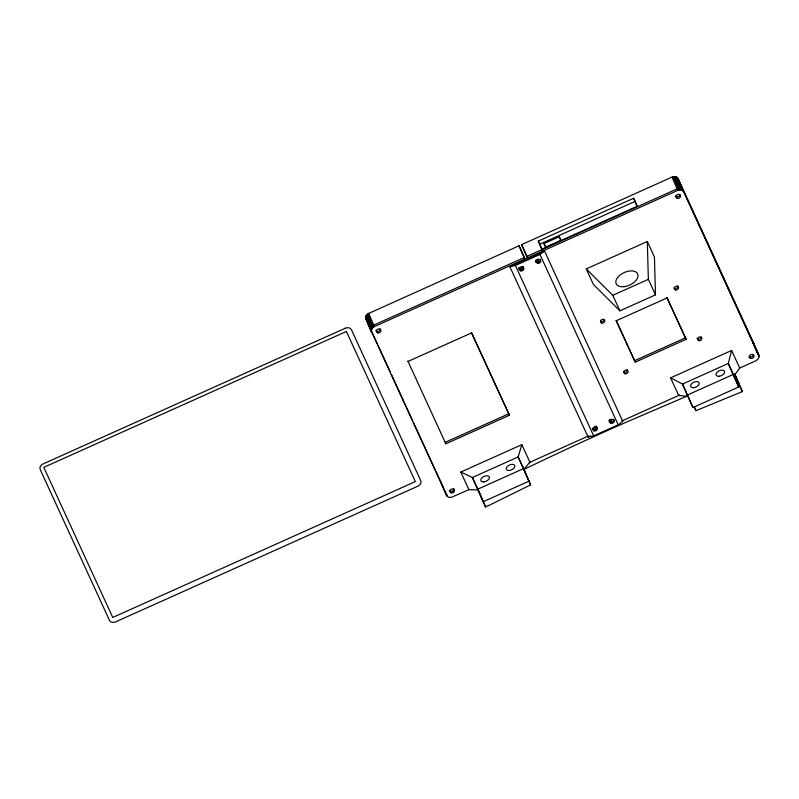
<?xml version="1.0" encoding="UTF-8"?>
<svg xmlns="http://www.w3.org/2000/svg" width="799" height="799" viewBox="0 0 799 799"><rect width="100%" height="100%" fill="white"/><g stroke="black" fill="none" stroke-linecap="round" stroke-linejoin="round"><path stroke-width="1.2" d="M365.602 317.922L371.575 332.214L365.602 317.922L366.012 315.775L367.57 313.947L519.08 245.762L525.482 259.975M371.295 331.215L372.364 328.079L374.361 326.591L524.783 259.056L519.08 245.762M753.307 343.91L753.077 341.832L678.151 178.706L676.723 177.168L674.486 176.569L672.039 177.088L521.627 244.624L527.32 257.917L677.742 190.382L680.189 189.862L682.426 190.462L683.854 192L758.77 355.126L759.01 357.203L757.991 359.26L755.984 360.748L739.714 368.049L733.981 375.91L738.725 386.986L728.279 363.485L731.624 350.451L670.601 377.857L678.681 395.455L688.209 396.464L692.953 407.54L740.004 386.416L734.78 374.232M521.837 444.653L518.161 456.948L530.646 484.903L489.328 505.218L485.542 506.916L472.389 477.502L460.803 472.059L521.837 444.653L529.917 462.251L523.874 469.373M509.832 266.646L515.395 265.468L539.934 254.452L544.548 251.056L622.801 421.423L618.186 424.818L593.647 435.835L588.084 437.013L509.832 266.646L544.548 251.056M530.646 484.903L523.994 469.403L543.899 459.864A2672.395 2183.737 -23.2 0 1 626.955 421.882L687.02 396.134M538.306 241.098L633.667 198.272L635.095 201.378L637.202 206.302L541.792 249.218L538.306 241.098L542.261 250.107L541.792 249.218M539.734 244.204L635.095 201.378M545.767 247.51L544.019 243.595L559.28 236.744L561.028 240.659M545.607 247.291L560.868 240.439L559.28 236.744M586.276 268.903L647.31 241.498L654.441 257.028L655.49 294.861L619.894 310.841L593.407 284.434L586.276 268.903L612.763 295.32L619.894 310.841M407.999 361.438L471.58 332.893L509.412 415.27L445.842 443.815L407.889 361.088M612.763 295.32L648.359 279.33L647.31 241.498M471.46 332.544L508.783 413.792L445.203 442.336L445.842 443.815M685.472 337.837L686.101 339.315L635.245 362.157L634.606 360.679L685.472 337.837L666.965 297.558M523.994 469.403L518.161 456.948L472.389 477.502L478.092 489.917L468.883 489.657L451.405 497.358L448.978 497.318L447.08 496.209L370.666 329.737L371.725 326.601L373.732 325.123L524.144 257.578L525.183 259.835M529.078 462.631L588.404 435.984M621.912 420.943L679.649 395.016M588.084 437.013L590.321 436.004M477.452 489.318L523.225 468.763M692.953 407.54L687.25 395.115L733.023 374.561M734.78 373.862L742.381 391.59L695.939 410.686L694.231 406.971M670.601 377.857L682.506 384.039L688.209 396.464M447.29 495.4L445.862 493.862M436.114 471.849L441.378 482.916M731.624 350.451L739.714 368.049M740.004 386.416L742.381 391.59M733.981 375.91L728.279 363.485L682.506 384.039L687.25 395.115M686.101 339.315L667.085 297.907L616.229 320.749L635.245 362.157M648.359 279.33L655.49 294.861M616.109 320.389L634.606 360.679M544.019 243.595L544.978 245.663M539.934 254.452L618.186 424.818M521.627 244.624L527.56 257.757M527.73 258.696L526.691 256.439L677.103 188.904L679.549 188.384L681.787 188.983L683.215 190.522L758.421 354.646M515.395 265.468L593.647 435.835M460.803 472.059L468.883 489.657M365.882 318.921L390.331 372.164M391.37 374.431L412.703 420.873M413.742 423.14L435.075 469.582M753.077 341.832L758.77 355.126M753.357 342.831L759.05 356.124M753.767 344.978L755.155 348.204M756.074 350.352L757.452 353.577M678.151 178.706L683.854 192M677.572 177.837L683.275 191.131M676.723 177.168L682.426 190.462M675.674 176.729L681.377 190.022M674.486 176.569L680.189 189.862M673.247 176.689L678.95 189.982M672.039 177.088L677.742 190.382M633.667 198.272L637.153 206.402M694.511 407.37L695.939 410.686M508.783 413.792L509.412 415.27M522.286 465.677L528.938 481.188L483.165 501.742L477.942 489.557M477.952 489.208L485.542 506.916M368.669 313.298L374.361 326.591M441.837 483.984L443.225 487.21M444.144 489.358L447.08 496.209M440.798 482.047L446.491 495.34M367.57 313.947L373.273 327.24M366.661 314.786L372.364 328.079M366.012 315.775L371.705 329.068M365.642 316.843L371.345 330.137M453.672 488.479A2.367 1.938 -23.2 0 1 452.314 491.215A2.367 1.938 -23.2 0 1 449.348 490.426M595.754 426.187A2.367 1.938 -23.2 0 1 593.277 427.635M596.563 427.145A2.367 1.938 -23.2 0 1 592.409 428.494M380.314 328.958A2.367 1.938 -23.2 0 1 375.85 330.406M521.947 266.646A2.367 1.938 -23.2 0 1 518.701 267.335M523.095 266.606A2.367 1.938 -23.2 0 1 518.921 268.484M679.869 194.447A2.367 1.938 -23.2 0 1 675.415 195.905M753.367 354.466A2.367 1.938 -23.2 0 1 749.192 356.344M611.015 419.335A2.367 1.938 -23.2 0 1 609.138 420.723M627.335 369.557A2.227 1.818 -23.2 0 1 623.54 371.785M604.174 319.3A2.227 1.818 -23.2 0 1 600.628 321.368M701.212 336.908A2.227 1.818 -23.2 0 1 697.018 338.277M677.792 285.722A2.227 1.818 -23.2 0 1 673.986 287.95M538.216 259.266A2.367 1.938 -23.2 0 1 535.68 262.242M537.527 259.315A2.367 1.938 -23.2 0 1 535.65 260.714M611.714 419.285A2.367 1.938 -23.2 0 1 609.168 422.262M613.682 419.275A2.367 1.938 -23.2 0 1 612.034 422.122A2.367 1.938 -23.2 0 1 609.218 420.733M609.247 420.204A2.367 1.938 -23.2 0 1 609.417 419.685M540.184 259.266A2.367 1.938 -23.2 0 1 538.246 262.182A2.367 1.938 -23.2 0 1 535.749 260.194M522.995 266.437A2.367 1.938 -23.2 0 1 522.196 269.443A2.367 1.938 -23.2 0 1 518.951 268.794M596.773 426.866A2.367 1.938 -23.2 0 1 595.415 429.602A2.367 1.938 -23.2 0 1 592.449 428.813M596.074 426.117A2.367 1.938 -23.2 0 1 596.483 426.446M749.712 357.672A3.346 2.737 -23.2 0 1 748.993 357.373M680.538 195.715A3.346 2.737 -23.2 0 1 680.089 196.394M453.403 491.495A3.346 2.737 -23.2 0 1 452.643 491.934M345.368 328.209L43.016 463.969A4.874 3.985 -23.2 0 0 40.23 469.592L109.443 620.294A4.874 3.985 -23.2 0 0 115.555 621.912L417.917 486.152A4.874 3.985 -23.2 0 0 420.703 480.529L351.49 329.837A4.874 3.985 -23.2 0 0 345.368 328.209M346.406 331.465L43.795 467.345L112.739 617.457L415.35 481.587L346.406 331.465M451.185 492.863A2.367 1.938 -23.2 0 0 454.441 490.446A2.367 1.938 -23.2 0 0 450.796 489.477A2.367 1.938 -23.2 0 0 451.185 492.863M483.904 481.897A4.604 2.647 -24.7 0 0 489.288 476.953A4.604 2.647 -24.7 0 0 482.097 477.672A4.604 2.647 -24.7 0 0 483.904 481.897M509.333 470.471A4.604 2.647 -24.7 0 0 514.726 465.537A4.604 2.647 -24.7 0 0 507.525 466.256A4.604 2.647 -24.7 0 0 509.333 470.471M377.687 332.843A2.367 1.938 -23.2 0 0 380.943 330.436A2.367 1.938 -23.2 0 0 377.308 329.468A2.367 1.938 -23.2 0 0 377.687 332.843M693.692 387.695A4.604 2.647 -24.7 0 0 699.085 382.761A4.604 2.647 -24.7 0 0 691.884 383.47A4.604 2.647 -24.7 0 0 693.692 387.695M719.13 376.279A4.604 2.647 -24.7 0 0 724.513 371.335A4.604 2.647 -24.7 0 0 717.312 372.054A4.604 2.647 -24.7 0 0 719.13 376.279M677.252 198.342A2.367 1.938 -23.2 0 0 680.508 195.925A2.367 1.938 -23.2 0 0 676.873 194.956A2.367 1.938 -23.2 0 0 677.252 198.342M601.737 323.046A2.227 1.818 -23.2 0 0 604.803 320.779A2.227 1.818 -23.2 0 0 601.377 319.86A2.227 1.818 -23.2 0 0 601.737 323.046M623.849 286.691A11.845 6.831 -24.7 0 0 637.732 273.977A11.845 6.831 -24.7 0 0 619.185 275.825A11.845 6.831 -24.7 0 0 623.849 286.691M750.74 358.352A2.367 1.938 -23.2 0 0 753.996 355.945A2.367 1.938 -23.2 0 0 750.361 354.976A2.367 1.938 -23.2 0 0 750.74 358.352M625.038 373.772A2.227 1.818 -23.2 0 0 628.104 371.495A2.227 1.818 -23.2 0 0 624.678 370.586A2.227 1.818 -23.2 0 0 625.038 373.772M698.785 340.654A2.227 1.818 -23.2 0 0 701.842 338.386A2.227 1.818 -23.2 0 0 698.426 337.478A2.227 1.818 -23.2 0 0 698.785 340.654M675.485 289.927A2.227 1.818 -23.2 0 0 678.551 287.66A2.227 1.818 -23.2 0 0 675.125 286.751A2.227 1.818 -23.2 0 0 675.485 289.927M611.035 423.29A2.367 1.938 -23.2 0 0 614.291 420.873A2.367 1.938 -23.2 0 0 610.656 419.904A2.367 1.938 -23.2 0 0 611.035 423.29M537.547 263.271A2.367 1.938 -23.2 0 0 540.803 260.864A2.367 1.938 -23.2 0 0 537.158 259.895A2.367 1.938 -23.2 0 0 537.547 263.271M520.638 270.861A2.367 1.938 -23.2 0 0 523.884 268.454A2.367 1.938 -23.2 0 0 520.249 267.485A2.367 1.938 -23.2 0 0 520.638 270.861M594.126 430.881A2.367 1.938 -23.2 0 0 597.382 428.464A2.367 1.938 -23.2 0 0 593.747 427.505A2.367 1.938 -23.2 0 0 594.126 430.881"/></g></svg>
